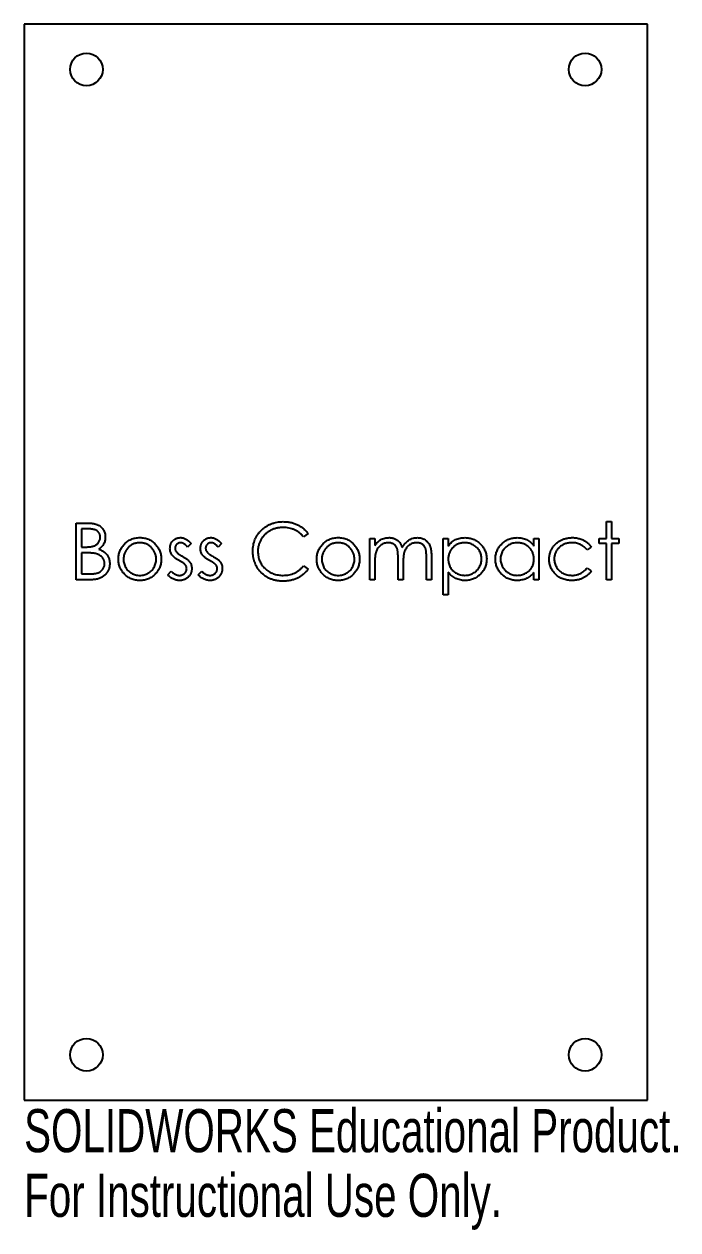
# Model space of a CAD drawing. Header units: inches. Extents: x -1.38 to 1.51, y -2.95 to 2.38.
import ezdxf

# ---------------------------------------------------------------- set-up
doc = ezdxf.new("R2010")
doc.units = ezdxf.units.IN
doc.header["$MEASUREMENT"] = 0
doc.styles.add('SLDTEXTSTYLE0', font='TXT', dxfattribs={"width": 0.7})

msp = doc.modelspace()

# ---------------------------------------------------------------- linework, layer by layer
at = {"color": 7, "linetype": 'Continuous', "lineweight": 25}
for p, q in [((-1.375, 2.375), (-1.375, -2.375)), ((1.375, 2.375), (-1.375, 2.375)), ((1.375, -2.375), (1.375, 2.375)), ((-1.1449, 0.172), (-1.0961, 0.172)), ((-1.1449, -0.078), (-1.1449, 0.172)), ((1.1949, 0.1784), (1.2173, 0.1784)), ((1.1949, 0.1047), (1.1949, 0.1784)), ((1.2173, 0.1784), (1.2173, 0.1047)), ((-1.1224, 0.1464), (-1.1224, 0.0662)), ((-1.092, 0.1464), (-1.1224, 0.1464)), ((-0.1224, 0.1261), (-0.1421, 0.1111)), ((-1.1224, 0.0662), (-1.1074, 0.0662)), ((-0.6385, 0.0819), (-0.6537, 0.0662)), ((-0.5038, 0.0819), (-0.5191, 0.0662)), ((0.15, 0.1047), (0.1724, 0.1047)), ((0.15, -0.078), (0.15, 0.1047)), ((0.1724, 0.1047), (0.1724, 0.073)), ((0.4737, 0.1047), (0.4962, 0.1047)), ((0.4737, -0.1453), (0.4737, 0.1047)), ((0.4962, 0.1047), (0.4962, 0.0709)), ((0.8744, 0.0709), (0.8744, 0.1047)), ((0.8744, 0.1047), (0.8968, 0.1047)), ((0.8968, 0.1047), (0.8968, -0.078)), ((1.1276, 0.0651), (1.1088, 0.0534)), ((1.1628, 0.1047), (1.1949, 0.1047)), ((1.1628, 0.0823), (1.1628, 0.1047)), ((1.1949, 0.0823), (1.1628, 0.0823)), ((1.1949, -0.078), (1.1949, 0.0823)), ((1.2173, 0.1047), (1.2494, 0.1047)), ((1.2173, 0.0823), (1.2173, -0.078)), ((1.2494, 0.0823), (1.2173, 0.0823)), ((1.2494, 0.1047), (1.2494, 0.0823)), ((-1.1224, 0.0406), (-1.1224, -0.0523)), ((-1.1076, 0.0406), (-1.1224, 0.0406)), ((0.275, -0.078), (0.275, 0.0149)), ((0.4, -0.078), (0.4, 0.0211)), ((0.4224, 0.021), (0.4224, -0.078)), ((-1.1224, -0.0523), (-1.0905, -0.0523)), ((-0.741, -0.0564), (-0.7262, -0.0395)), ((-0.6064, -0.0564), (-0.5915, -0.0395)), ((-0.1421, -0.0171), (-0.1224, -0.032)), ((0.1724, -0.0011), (0.1724, -0.078)), ((0.2974, -0.0069), (0.2974, -0.078)), ((0.4962, -0.0449), (0.4962, -0.1453)), ((0.8744, -0.078), (0.8744, -0.0464)), ((1.1088, -0.0267), (1.1276, -0.039)), ((-1.0773, -0.078), (-1.1449, -0.078)), ((0.1724, -0.078), (0.15, -0.078)), ((0.2974, -0.078), (0.275, -0.078)), ((0.4224, -0.078), (0.4, -0.078)), ((0.8968, -0.078), (0.8744, -0.078)), ((1.2173, -0.078), (1.1949, -0.078)), ((0.4962, -0.1453), (0.4737, -0.1453)), ((-1.375, -2.375), (1.375, -2.375))]:
    msp.add_line(p, q, dxfattribs=at)
for centre in [(-1.1, 2.175), (1.1, 2.175), (-1.1, -2.175), (1.1, -2.175)]:
    msp.add_circle(centre, 0.072, dxfattribs=at)
for points, knots in [([(-1.0961, 0.172), (-1.0937, 0.172), (-1.0891, 0.172), (-1.0823, 0.1716), (-1.076, 0.1711), (-1.0702, 0.1703), (-1.0647, 0.1693), (-1.0597, 0.1681), (-1.0551, 0.1667), (-1.0496, 0.1644), (-1.0433, 0.161), (-1.0365, 0.156), (-1.0307, 0.1499), (-1.0256, 0.143), (-1.0217, 0.1354), (-1.0188, 0.1273), (-1.0169, 0.1188), (-1.0168, 0.113), (-1.0167, 0.1101)], [0, 0, 0, 0, 0.0625941, 0.1213229, 0.1766801, 0.2283651, 0.2768684, 0.3218791, 0.3640986, 0.4033557, 0.4779679, 0.5505355, 0.6235845, 0.6981749, 0.7733537, 0.8472811, 0.9228183, 1, 1, 1, 1]), ([(-0.366, 0.0485), (-0.3659, 0.053), (-0.3657, 0.0618), (-0.3638, 0.0748), (-0.3609, 0.0872), (-0.3566, 0.0991), (-0.3512, 0.1105), (-0.3446, 0.1213), (-0.3368, 0.1315), (-0.3278, 0.1411), (-0.318, 0.1498), (-0.3074, 0.1575), (-0.2962, 0.1639), (-0.2845, 0.1693), (-0.2721, 0.1734), (-0.2591, 0.1763), (-0.2455, 0.1781), (-0.2362, 0.1783), (-0.2315, 0.1784)], [0, 0, 0, 0, 0.0645578, 0.1270135, 0.1879548, 0.2480139, 0.3077477, 0.3682345, 0.4294698, 0.4927434, 0.5562578, 0.6182168, 0.6796555, 0.7412455, 0.8034153, 0.8668155, 0.9323283, 1, 1, 1, 1]), ([(-0.2315, 0.1784), (-0.2286, 0.1784), (-0.223, 0.1783), (-0.2145, 0.1777), (-0.2064, 0.1766), (-0.1984, 0.175), (-0.1906, 0.1732), (-0.183, 0.1707), (-0.1757, 0.1679), (-0.1685, 0.1647), (-0.1617, 0.1611), (-0.1551, 0.1572), (-0.1489, 0.1529), (-0.1429, 0.1482), (-0.1373, 0.1432), (-0.132, 0.1379), (-0.127, 0.1322), (-0.124, 0.1282), (-0.1224, 0.1261)], [0, 0, 0, 0, 0.0685475, 0.1356829, 0.201215, 0.2656822, 0.3292668, 0.3923954, 0.4550698, 0.5171269, 0.57879, 0.6397399, 0.7001915, 0.7598062, 0.8196283, 0.8793548, 0.9395116, 1, 1, 1, 1]), ([(-1.1074, 0.0662), (-1.1052, 0.0663), (-1.1009, 0.0663), (-1.0947, 0.0665), (-1.089, 0.0669), (-1.0837, 0.0674), (-1.0789, 0.0681), (-1.0746, 0.069), (-1.0707, 0.0699), (-1.0661, 0.0714), (-1.061, 0.0737), (-1.0555, 0.0772), (-1.0506, 0.0814), (-1.0466, 0.0863), (-1.0432, 0.0916), (-1.0409, 0.0974), (-1.0393, 0.1034), (-1.0392, 0.1075), (-1.0391, 0.1096)], [0, 0, 0, 0, 0.072301, 0.1397, 0.202289, 0.2606, 0.31319, 0.361739, 0.405706, 0.44554, 0.518832, 0.589778, 0.658867, 0.72843, 0.797283, 0.864815, 0.931364, 1, 1, 1, 1]), ([(-1.0391, 0.1096), (-1.0391, 0.111), (-1.0392, 0.1137), (-1.0398, 0.1177), (-1.0408, 0.1214), (-1.0422, 0.125), (-1.044, 0.1282), (-1.0462, 0.1313), (-1.0488, 0.1341), (-1.0518, 0.1367), (-1.0552, 0.139), (-1.0591, 0.141), (-1.0634, 0.1426), (-1.0682, 0.144), (-1.0735, 0.145), (-1.0793, 0.1459), (-1.0855, 0.1463), (-1.0898, 0.1463), (-1.092, 0.1464)], [0, 0, 0, 0, 0.0570031, 0.1118179, 0.1644024, 0.2158698, 0.2668411, 0.317479, 0.3699021, 0.4234004, 0.4797184, 0.5392415, 0.6024307, 0.6710295, 0.7444848, 0.823454, 0.9087403, 1, 1, 1, 1]), ([(-1.0167, 0.1101), (-1.0167, 0.1073), (-1.0169, 0.1019), (-1.0184, 0.0939), (-1.0207, 0.0864), (-1.0239, 0.0793), (-1.028, 0.0727), (-1.0329, 0.0666), (-1.0389, 0.0613), (-1.0433, 0.0584), (-1.0456, 0.0569)], [0, 0, 0, 0, 0.1305691, 0.2565806, 0.3805516, 0.5036229, 0.6257393, 0.7475486, 0.8717661, 1, 1, 1, 1]), ([(-0.9339, 0.0777), (-0.9316, 0.0801), (-0.9271, 0.0849), (-0.9194, 0.091), (-0.9114, 0.0963), (-0.9028, 0.1005), (-0.8938, 0.1039), (-0.8844, 0.1062), (-0.8745, 0.1077), (-0.8677, 0.1078), (-0.8643, 0.1079)], [0, 0, 0, 0, 0.128498, 0.252713, 0.374819, 0.496436, 0.617911, 0.741288, 0.8687, 1, 1, 1, 1]), ([(-0.8643, 0.1079), (-0.8609, 0.1078), (-0.8542, 0.1077), (-0.8443, 0.1062), (-0.8349, 0.1038), (-0.8259, 0.1006), (-0.8175, 0.0963), (-0.8094, 0.0911), (-0.8018, 0.085), (-0.7972, 0.0802), (-0.7949, 0.0778)], [0, 0, 0, 0, 0.131751, 0.258332, 0.382134, 0.503804, 0.624693, 0.746871, 0.871514, 1, 1, 1, 1]), ([(-0.7314, 0.06), (-0.7314, 0.0617), (-0.7313, 0.065), (-0.7307, 0.0698), (-0.7296, 0.0744), (-0.7283, 0.0789), (-0.7264, 0.0831), (-0.7241, 0.087), (-0.7214, 0.0908), (-0.7184, 0.0943), (-0.715, 0.0975), (-0.7114, 0.1003), (-0.7076, 0.1026), (-0.7035, 0.1046), (-0.6993, 0.1061), (-0.6948, 0.1071), (-0.6901, 0.1078), (-0.6869, 0.1079), (-0.6852, 0.1079)], [0, 0, 0, 0, 0.0679785, 0.1330435, 0.1965074, 0.2586134, 0.3197283, 0.3808729, 0.4426356, 0.5050793, 0.5678805, 0.6288139, 0.6889101, 0.748765, 0.8093858, 0.8708843, 0.9340375, 1, 1, 1, 1]), ([(-0.6852, 0.1079), (-0.6833, 0.1078), (-0.6794, 0.1077), (-0.6735, 0.1064), (-0.6676, 0.1043), (-0.6617, 0.1015), (-0.6559, 0.0977), (-0.65, 0.0932), (-0.6441, 0.088), (-0.6404, 0.084), (-0.6385, 0.0819)], [0, 0, 0, 0, 0.105714, 0.213412, 0.326127, 0.444452, 0.569061, 0.702712, 0.846318, 1, 1, 1, 1]), ([(-0.5968, 0.06), (-0.5968, 0.0617), (-0.5967, 0.065), (-0.5961, 0.0698), (-0.595, 0.0744), (-0.5936, 0.0789), (-0.5917, 0.0831), (-0.5895, 0.087), (-0.5868, 0.0908), (-0.5838, 0.0943), (-0.5804, 0.0975), (-0.5768, 0.1003), (-0.5729, 0.1026), (-0.5689, 0.1046), (-0.5646, 0.1061), (-0.5602, 0.1071), (-0.5555, 0.1078), (-0.5523, 0.1079), (-0.5506, 0.1079)], [0, 0, 0, 0, 0.067978, 0.133044, 0.196507, 0.258613, 0.319728, 0.380873, 0.442636, 0.505079, 0.567881, 0.628814, 0.68891, 0.748765, 0.809386, 0.870884, 0.934037, 1, 1, 1, 1]), ([(-0.5506, 0.1079), (-0.5487, 0.1078), (-0.5448, 0.1077), (-0.5389, 0.1064), (-0.533, 0.1043), (-0.5271, 0.1015), (-0.5213, 0.0977), (-0.5154, 0.0932), (-0.5095, 0.088), (-0.5058, 0.084), (-0.5038, 0.0819)], [0, 0, 0, 0, 0.105714, 0.213412, 0.326127, 0.444452, 0.569061, 0.702712, 0.846318, 1, 1, 1, 1]), ([(-0.2329, 0.1528), (-0.2354, 0.1528), (-0.2404, 0.1527), (-0.2478, 0.1519), (-0.2551, 0.1509), (-0.2622, 0.1493), (-0.2692, 0.1473), (-0.276, 0.1449), (-0.2827, 0.142), (-0.2892, 0.1387), (-0.2955, 0.135), (-0.3014, 0.131), (-0.307, 0.1267), (-0.3122, 0.1221), (-0.3171, 0.1172), (-0.3216, 0.1119), (-0.3257, 0.1064), (-0.3294, 0.1005), (-0.3328, 0.0945), (-0.3356, 0.0882), (-0.3381, 0.0818), (-0.3401, 0.0751), (-0.3417, 0.0683), (-0.3428, 0.0613), (-0.3435, 0.0541), (-0.3436, 0.0492), (-0.3436, 0.0468)], [0, 0, 0, 0, 0.043955, 0.087502, 0.130463, 0.172752, 0.215403, 0.25765, 0.300153, 0.343121, 0.385925, 0.427686, 0.468818, 0.509492, 0.549883, 0.58998, 0.630405, 0.670869, 0.711384, 0.751627, 0.791776, 0.832459, 0.873319, 0.914543, 0.956924, 1, 1, 1, 1]), ([(-0.1421, 0.1111), (-0.1435, 0.1128), (-0.1462, 0.1161), (-0.1507, 0.1208), (-0.1554, 0.1251), (-0.1602, 0.1292), (-0.1654, 0.1329), (-0.1706, 0.1363), (-0.1762, 0.1394), (-0.1838, 0.1432), (-0.1938, 0.1471), (-0.2063, 0.1504), (-0.2194, 0.1524), (-0.2284, 0.1527), (-0.2329, 0.1528)], [0, 0, 0, 0, 0.063163, 0.125475, 0.187121, 0.248294, 0.309295, 0.36985, 0.430973, 0.492456, 0.616148, 0.740844, 0.868183, 1, 1, 1, 1]), ([(-0.0589, 0.0777), (-0.0566, 0.0801), (-0.0521, 0.0849), (-0.0444, 0.091), (-0.0364, 0.0963), (-0.0278, 0.1005), (-0.0188, 0.1039), (-0.0094, 0.1062), (0.0005, 0.1077), (0.0073, 0.1078), (0.0107, 0.1079)], [0, 0, 0, 0, 0.128498, 0.252713, 0.374819, 0.496436, 0.617911, 0.741288, 0.8687, 1, 1, 1, 1]), ([(0.0107, 0.1079), (0.0141, 0.1078), (0.0208, 0.1077), (0.0307, 0.1062), (0.0401, 0.1038), (0.0491, 0.1006), (0.0575, 0.0963), (0.0656, 0.0911), (0.0732, 0.085), (0.0778, 0.0802), (0.0801, 0.0778)], [0, 0, 0, 0, 0.131751, 0.258332, 0.382134, 0.503804, 0.624693, 0.746871, 0.871514, 1, 1, 1, 1]), ([(0.1978, 0.0987), (0.2008, 0.1001), (0.2067, 0.1029), (0.2161, 0.1058), (0.2257, 0.1076), (0.2322, 0.1078), (0.2354, 0.1079)], [0, 0, 0, 0, 0.253734, 0.503035, 0.750014, 1, 1, 1, 1]), ([(0.2354, 0.1079), (0.2376, 0.1078), (0.242, 0.1077), (0.2485, 0.1067), (0.2548, 0.1051), (0.2608, 0.1028), (0.2665, 0.1), (0.2717, 0.0967), (0.2764, 0.093), (0.2806, 0.0887), (0.2843, 0.0838), (0.2877, 0.078), (0.2909, 0.0713), (0.2927, 0.0664), (0.2936, 0.0638)], [0, 0, 0, 0, 0.084152, 0.166532, 0.248836, 0.331246, 0.412957, 0.490494, 0.566156, 0.639987, 0.716765, 0.802144, 0.895833, 1, 1, 1, 1]), ([(0.2936, 0.0638), (0.2946, 0.0656), (0.2965, 0.069), (0.2997, 0.074), (0.3031, 0.0786), (0.3067, 0.0828), (0.3104, 0.0868), (0.3144, 0.0904), (0.3185, 0.0937), (0.3242, 0.0976), (0.3316, 0.1017), (0.3409, 0.1053), (0.3507, 0.1075), (0.3573, 0.1078), (0.3606, 0.1079)], [0, 0, 0, 0, 0.071766, 0.141226, 0.209116, 0.27484, 0.339483, 0.402476, 0.464942, 0.526833, 0.647415, 0.765562, 0.881615, 1, 1, 1, 1]), ([(0.3606, 0.1079), (0.3637, 0.1078), (0.3696, 0.1076), (0.3784, 0.1058), (0.3865, 0.1028), (0.394, 0.0986), (0.4008, 0.0934), (0.4068, 0.0871), (0.4117, 0.08), (0.415, 0.0732), (0.4172, 0.0673), (0.4186, 0.0622), (0.4198, 0.0566), (0.4208, 0.0505), (0.4215, 0.0439), (0.422, 0.0367), (0.4224, 0.029), (0.4224, 0.0237), (0.4224, 0.021)], [0, 0, 0, 0, 0.075604, 0.147965, 0.218797, 0.28947, 0.359724, 0.429708, 0.500497, 0.574429, 0.613947, 0.657155, 0.703973, 0.754939, 0.809707, 0.868833, 0.932385, 1, 1, 1, 1]), ([(0.4962, 0.0709), (0.4985, 0.074), (0.5032, 0.0799), (0.5111, 0.0876), (0.5196, 0.0942), (0.5287, 0.0993), (0.5383, 0.1031), (0.5483, 0.1059), (0.559, 0.1076), (0.5663, 0.1078), (0.57, 0.1079)], [0, 0, 0, 0, 0.13536, 0.263045, 0.386061, 0.505771, 0.625178, 0.746148, 0.870538, 1, 1, 1, 1]), ([(0.57, 0.1079), (0.5732, 0.1078), (0.5796, 0.1076), (0.5891, 0.1064), (0.5981, 0.1042), (0.6068, 0.1011), (0.6152, 0.0973), (0.6231, 0.0925), (0.6308, 0.0869), (0.6379, 0.0804), (0.6445, 0.0734), (0.6502, 0.0659), (0.6551, 0.0582), (0.6591, 0.05), (0.6622, 0.0414), (0.6644, 0.0326), (0.6658, 0.0233), (0.6659, 0.017), (0.666, 0.0139)], [0, 0, 0, 0, 0.065081, 0.128636, 0.190653, 0.252125, 0.313446, 0.375227, 0.438498, 0.503285, 0.56801, 0.630879, 0.692154, 0.752552, 0.813191, 0.873985, 0.936258, 1, 1, 1, 1]), ([(0.7045, 0.0139), (0.7046, 0.017), (0.7048, 0.0233), (0.7061, 0.0326), (0.7083, 0.0414), (0.7114, 0.05), (0.7154, 0.0581), (0.7202, 0.066), (0.726, 0.0734), (0.7325, 0.0804), (0.7397, 0.0869), (0.7473, 0.0925), (0.7553, 0.0973), (0.7636, 0.1011), (0.7723, 0.1042), (0.7814, 0.1064), (0.7908, 0.1076), (0.7972, 0.1078), (0.8004, 0.1079)], [0, 0, 0, 0, 0.0637745, 0.1260788, 0.1869041, 0.2475739, 0.3080034, 0.3691319, 0.4320332, 0.4967908, 0.5616108, 0.6249139, 0.6867263, 0.7480788, 0.8095823, 0.8716307, 0.9348858, 1, 1, 1, 1]), ([(0.8004, 0.1079), (0.8042, 0.1078), (0.8115, 0.1076), (0.8222, 0.1059), (0.8323, 0.1031), (0.8419, 0.0993), (0.851, 0.0941), (0.8595, 0.0877), (0.8674, 0.0799), (0.872, 0.074), (0.8744, 0.0709)], [0, 0, 0, 0, 0.129862, 0.254654, 0.376015, 0.495255, 0.614798, 0.738106, 0.865196, 1, 1, 1, 1]), ([(0.9417, 0.0119), (0.9417, 0.014), (0.9418, 0.0183), (0.9425, 0.0247), (0.9434, 0.0309), (0.945, 0.0371), (0.9468, 0.0431), (0.9491, 0.049), (0.9518, 0.0548), (0.9549, 0.0604), (0.9584, 0.0659), (0.9623, 0.071), (0.9663, 0.0759), (0.9708, 0.0804), (0.9755, 0.0846), (0.9806, 0.0885), (0.986, 0.0921), (0.9917, 0.0954), (0.9976, 0.0984), (1.0037, 0.1009), (1.01, 0.1031), (1.0164, 0.1048), (1.0231, 0.1063), (1.0299, 0.1072), (1.0368, 0.1078), (1.0415, 0.1079), (1.0439, 0.1079)], [0, 0, 0, 0, 0.041291, 0.082136, 0.122636, 0.162831, 0.203007, 0.243526, 0.284173, 0.32541, 0.366855, 0.407551, 0.448187, 0.488683, 0.529015, 0.569843, 0.61137, 0.653238, 0.695446, 0.737751, 0.780043, 0.822807, 0.865978, 0.909595, 0.954231, 1, 1, 1, 1]), ([(1.0439, 0.1079), (1.0469, 0.1079), (1.0529, 0.1077), (1.0617, 0.1066), (1.0705, 0.1049), (1.0789, 0.1025), (1.087, 0.0995), (1.0945, 0.0961), (1.1013, 0.0922), (1.1076, 0.088), (1.1133, 0.0832), (1.1186, 0.0777), (1.1234, 0.0717), (1.1262, 0.0673), (1.1276, 0.0651)], [0, 0, 0, 0, 0.091269, 0.182081, 0.27191, 0.362049, 0.450066, 0.533976, 0.613602, 0.690198, 0.765413, 0.841437, 0.919733, 1, 1, 1, 1]), ([(-1.0456, 0.0569), (-1.0427, 0.0558), (-1.0373, 0.0537), (-1.0298, 0.05), (-1.0234, 0.046), (-1.0179, 0.0416), (-1.0132, 0.0369), (-1.0092, 0.0318), (-1.0057, 0.0262), (-1.0027, 0.0201), (-1.0004, 0.0137), (-0.9986, 0.0071), (-0.9976, 0.0001), (-0.9975, -0.0046), (-0.9974, -0.007)], [0, 0, 0, 0, 0.106057, 0.202914, 0.2903, 0.370223, 0.446384, 0.521397, 0.598291, 0.676142, 0.755529, 0.834887, 0.916646, 1, 1, 1, 1]), ([(-0.959, 0.0129), (-0.9589, 0.0159), (-0.9587, 0.022), (-0.9576, 0.0309), (-0.9556, 0.0395), (-0.9528, 0.0478), (-0.9493, 0.0558), (-0.945, 0.0635), (-0.9399, 0.0708), (-0.9359, 0.0754), (-0.9339, 0.0777)], [0, 0, 0, 0, 0.128919, 0.255238, 0.378679, 0.501088, 0.622714, 0.746241, 0.871589, 1, 1, 1, 1]), ([(-0.8644, 0.0855), (-0.8668, 0.0854), (-0.8716, 0.0853), (-0.8787, 0.0842), (-0.8855, 0.0826), (-0.892, 0.0803), (-0.8982, 0.0773), (-0.9042, 0.0736), (-0.91, 0.0692), (-0.9154, 0.0643), (-0.9203, 0.0589), (-0.9246, 0.0531), (-0.9283, 0.047), (-0.9314, 0.0407), (-0.9336, 0.0341), (-0.9353, 0.0272), (-0.9363, 0.0201), (-0.9365, 0.0152), (-0.9365, 0.0127)], [0, 0, 0, 0, 0.063846, 0.126044, 0.187165, 0.247399, 0.30838, 0.36978, 0.432584, 0.497641, 0.562401, 0.625557, 0.687332, 0.748313, 0.809791, 0.871768, 0.934836, 1, 1, 1, 1]), ([(-0.7923, 0.0127), (-0.7924, 0.0152), (-0.7925, 0.0201), (-0.7935, 0.0272), (-0.7952, 0.0341), (-0.7975, 0.0407), (-0.8005, 0.0471), (-0.8043, 0.0531), (-0.8086, 0.0589), (-0.8136, 0.0643), (-0.819, 0.0692), (-0.8247, 0.0736), (-0.8307, 0.0772), (-0.8369, 0.0803), (-0.8435, 0.0826), (-0.8502, 0.0843), (-0.8572, 0.0853), (-0.862, 0.0854), (-0.8644, 0.0855)], [0, 0, 0, 0, 0.065185, 0.128274, 0.19027, 0.251768, 0.312769, 0.374793, 0.43797, 0.503047, 0.568125, 0.63095, 0.692369, 0.752973, 0.813641, 0.874355, 0.936573, 1, 1, 1, 1]), ([(-0.7949, 0.0778), (-0.7929, 0.0755), (-0.789, 0.071), (-0.7839, 0.0636), (-0.7795, 0.0559), (-0.776, 0.0479), (-0.7732, 0.0396), (-0.7713, 0.031), (-0.7701, 0.022), (-0.77, 0.0159), (-0.7699, 0.0129)], [0, 0, 0, 0, 0.128157, 0.253834, 0.376506, 0.498534, 0.621368, 0.744565, 0.870634, 1, 1, 1, 1]), ([(-0.723, 0.0318), (-0.7243, 0.0339), (-0.7269, 0.0381), (-0.7294, 0.045), (-0.7312, 0.0524), (-0.7313, 0.0574), (-0.7314, 0.06)], [0, 0, 0, 0, 0.246252, 0.492591, 0.74057, 1, 1, 1, 1]), ([(-0.6852, 0.0855), (-0.6868, 0.0854), (-0.6899, 0.0853), (-0.6944, 0.0837), (-0.6985, 0.0814), (-0.7021, 0.0781), (-0.7051, 0.0744), (-0.7074, 0.0702), (-0.7087, 0.0656), (-0.7089, 0.0625), (-0.709, 0.0609)], [0, 0, 0, 0, 0.124958, 0.245901, 0.369166, 0.498511, 0.628504, 0.751028, 0.873724, 1, 1, 1, 1]), ([(-0.709, 0.0609), (-0.7089, 0.0594), (-0.7087, 0.0566), (-0.7075, 0.0523), (-0.7055, 0.0482), (-0.7037, 0.0456), (-0.7028, 0.0443)], [0, 0, 0, 0, 0.24004, 0.479403, 0.731757, 1, 1, 1, 1]), ([(-0.6537, 0.0662), (-0.655, 0.0678), (-0.6575, 0.0707), (-0.6615, 0.0746), (-0.6655, 0.0779), (-0.6695, 0.0807), (-0.6734, 0.0828), (-0.6774, 0.0843), (-0.6813, 0.0853), (-0.6839, 0.0854), (-0.6852, 0.0855)], [0, 0, 0, 0, 0.158223, 0.305036, 0.441309, 0.565963, 0.683525, 0.793334, 0.898518, 1, 1, 1, 1]), ([(-0.5884, 0.0318), (-0.5897, 0.0339), (-0.5923, 0.0381), (-0.5948, 0.045), (-0.5966, 0.0524), (-0.5967, 0.0574), (-0.5968, 0.06)], [0, 0, 0, 0, 0.246252, 0.492591, 0.74057, 1, 1, 1, 1]), ([(-0.5506, 0.0855), (-0.5522, 0.0854), (-0.5553, 0.0853), (-0.5598, 0.0837), (-0.5639, 0.0814), (-0.5675, 0.0781), (-0.5705, 0.0744), (-0.5727, 0.0702), (-0.5741, 0.0656), (-0.5743, 0.0625), (-0.5744, 0.0609)], [0, 0, 0, 0, 0.124958, 0.245901, 0.369166, 0.498511, 0.628504, 0.751028, 0.873724, 1, 1, 1, 1]), ([(-0.5744, 0.0609), (-0.5743, 0.0594), (-0.5741, 0.0566), (-0.5729, 0.0523), (-0.5709, 0.0482), (-0.5691, 0.0456), (-0.5681, 0.0443)], [0, 0, 0, 0, 0.24004, 0.479403, 0.731757, 1, 1, 1, 1]), ([(-0.5191, 0.0662), (-0.5204, 0.0678), (-0.5229, 0.0707), (-0.5269, 0.0746), (-0.5309, 0.0779), (-0.5349, 0.0807), (-0.5388, 0.0828), (-0.5428, 0.0843), (-0.5467, 0.0853), (-0.5493, 0.0854), (-0.5506, 0.0855)], [0, 0, 0, 0, 0.1582231, 0.3050355, 0.441309, 0.5659632, 0.6835251, 0.7933341, 0.8985175, 1, 1, 1, 1]), ([(-0.084, 0.0129), (-0.0839, 0.0159), (-0.0837, 0.022), (-0.0826, 0.0309), (-0.0806, 0.0395), (-0.0778, 0.0478), (-0.0743, 0.0558), (-0.07, 0.0635), (-0.0649, 0.0708), (-0.0609, 0.0754), (-0.0589, 0.0777)], [0, 0, 0, 0, 0.1289191, 0.2552377, 0.3786786, 0.5010879, 0.6227137, 0.7462408, 0.871589, 1, 1, 1, 1]), ([(0.0106, 0.0855), (0.0082, 0.0854), (0.0034, 0.0853), (-0.0037, 0.0842), (-0.0105, 0.0826), (-0.017, 0.0803), (-0.0232, 0.0773), (-0.0292, 0.0736), (-0.035, 0.0692), (-0.0404, 0.0643), (-0.0453, 0.0589), (-0.0496, 0.0531), (-0.0533, 0.047), (-0.0564, 0.0407), (-0.0586, 0.0341), (-0.0603, 0.0272), (-0.0613, 0.0201), (-0.0615, 0.0152), (-0.0615, 0.0127)], [0, 0, 0, 0, 0.063846, 0.126044, 0.187165, 0.247399, 0.30838, 0.36978, 0.432584, 0.497641, 0.562401, 0.625557, 0.687332, 0.748313, 0.809791, 0.871768, 0.934836, 1, 1, 1, 1]), ([(0.0827, 0.0127), (0.0826, 0.0152), (0.0825, 0.0201), (0.0815, 0.0272), (0.0798, 0.0341), (0.0775, 0.0407), (0.0745, 0.0471), (0.0707, 0.0531), (0.0664, 0.0589), (0.0614, 0.0643), (0.056, 0.0692), (0.0503, 0.0736), (0.0443, 0.0772), (0.0381, 0.0803), (0.0315, 0.0826), (0.0248, 0.0843), (0.0178, 0.0853), (0.013, 0.0854), (0.0106, 0.0855)], [0, 0, 0, 0, 0.065185, 0.128274, 0.19027, 0.251768, 0.312769, 0.374793, 0.43797, 0.503047, 0.568125, 0.63095, 0.692369, 0.752973, 0.813641, 0.874355, 0.936573, 1, 1, 1, 1]), ([(0.0801, 0.0778), (0.0821, 0.0755), (0.086, 0.071), (0.0911, 0.0636), (0.0955, 0.0559), (0.099, 0.0479), (0.1018, 0.0396), (0.1037, 0.031), (0.1049, 0.022), (0.105, 0.0159), (0.1051, 0.0129)], [0, 0, 0, 0, 0.1281573, 0.2538344, 0.3765056, 0.4985337, 0.6213677, 0.7445647, 0.8706338, 1, 1, 1, 1]), ([(0.1724, 0.073), (0.1745, 0.0757), (0.1783, 0.0811), (0.1847, 0.0881), (0.191, 0.094), (0.1956, 0.0972), (0.1978, 0.0987)], [0, 0, 0, 0, 0.2835948, 0.5433948, 0.7806456, 1, 1, 1, 1]), ([(0.2315, 0.0855), (0.2288, 0.0854), (0.2234, 0.0852), (0.2155, 0.0832), (0.2078, 0.0801), (0.2005, 0.0759), (0.1938, 0.0706), (0.1879, 0.0644), (0.183, 0.0573), (0.1798, 0.0507), (0.1776, 0.0449), (0.1762, 0.0399), (0.175, 0.0344), (0.1742, 0.0284), (0.1733, 0.0218), (0.1729, 0.0147), (0.1725, 0.007), (0.1724, 0.0016), (0.1724, -0.0011)], [0, 0, 0, 0, 0.068677, 0.136871, 0.206114, 0.277538, 0.349772, 0.421251, 0.492911, 0.567027, 0.606614, 0.649704, 0.697303, 0.749086, 0.804881, 0.865485, 0.930237, 1, 1, 1, 1]), ([(0.275, 0.0149), (0.275, 0.0175), (0.275, 0.0226), (0.2748, 0.0298), (0.2744, 0.0364), (0.274, 0.0423), (0.2734, 0.0475), (0.2727, 0.0521), (0.2719, 0.0561), (0.2706, 0.0604), (0.2685, 0.0652), (0.2652, 0.0703), (0.2611, 0.0747), (0.2563, 0.0785), (0.2508, 0.0816), (0.2448, 0.0839), (0.2383, 0.0852), (0.2338, 0.0854), (0.2315, 0.0855)], [0, 0, 0, 0, 0.08253, 0.158779, 0.227738, 0.289946, 0.345499, 0.393896, 0.436374, 0.472122, 0.536384, 0.599078, 0.661948, 0.726311, 0.791771, 0.858647, 0.927305, 1, 1, 1, 1]), ([(0.3567, 0.0855), (0.3538, 0.0854), (0.3482, 0.0852), (0.3401, 0.0831), (0.3322, 0.0801), (0.3249, 0.0756), (0.3182, 0.0703), (0.3124, 0.0639), (0.3076, 0.0567), (0.3044, 0.0501), (0.3024, 0.0441), (0.301, 0.0389), (0.3, 0.0329), (0.299, 0.0263), (0.2984, 0.019), (0.2978, 0.011), (0.2975, 0.0023), (0.2975, -0.0038), (0.2974, -0.0069)], [0, 0, 0, 0, 0.0681582, 0.1347066, 0.201865, 0.2707883, 0.3400243, 0.4080827, 0.4768132, 0.5473461, 0.5856398, 0.628865, 0.6771532, 0.7308028, 0.7898066, 0.854325, 0.9243651, 1, 1, 1, 1]), ([(0.4, 0.0211), (0.4, 0.0234), (0.4, 0.0279), (0.3998, 0.0344), (0.3994, 0.0402), (0.399, 0.0455), (0.3984, 0.0503), (0.3977, 0.0544), (0.3969, 0.058), (0.3955, 0.062), (0.3934, 0.0665), (0.3901, 0.0712), (0.386, 0.0754), (0.3813, 0.079), (0.3759, 0.0819), (0.3699, 0.084), (0.3635, 0.0853), (0.359, 0.0854), (0.3567, 0.0855)], [0, 0, 0, 0, 0.078343, 0.150563, 0.216151, 0.27568, 0.328707, 0.375904, 0.417302, 0.452693, 0.517265, 0.581217, 0.645322, 0.712024, 0.78013, 0.850218, 0.922649, 1, 1, 1, 1]), ([(0.5698, 0.0855), (0.5672, 0.0854), (0.5622, 0.0853), (0.5549, 0.0843), (0.5478, 0.0827), (0.5411, 0.0804), (0.5347, 0.0775), (0.5285, 0.0739), (0.5228, 0.0696), (0.5173, 0.0648), (0.5124, 0.0595), (0.508, 0.0538), (0.5044, 0.0477), (0.5013, 0.0414), (0.499, 0.0347), (0.4974, 0.0278), (0.4964, 0.0205), (0.4962, 0.0155), (0.4962, 0.013)], [0, 0, 0, 0, 0.066044, 0.130024, 0.192374, 0.253884, 0.314896, 0.375806, 0.438242, 0.501591, 0.564881, 0.626533, 0.687516, 0.748106, 0.808796, 0.870822, 0.934371, 1, 1, 1, 1]), ([(0.6436, 0.0136), (0.6435, 0.0167), (0.6433, 0.023), (0.6412, 0.0322), (0.6382, 0.0412), (0.6337, 0.0497), (0.6284, 0.0578), (0.622, 0.0649), (0.6148, 0.0711), (0.6068, 0.0763), (0.5981, 0.0803), (0.589, 0.0833), (0.5795, 0.0851), (0.5731, 0.0854), (0.5698, 0.0855)], [0, 0, 0, 0, 0.081994, 0.163349, 0.245826, 0.330367, 0.415198, 0.497941, 0.580476, 0.66374, 0.747513, 0.830399, 0.914076, 1, 1, 1, 1]), ([(0.8007, 0.0855), (0.7975, 0.0854), (0.791, 0.0851), (0.7815, 0.0833), (0.7724, 0.0803), (0.7638, 0.0763), (0.7557, 0.0711), (0.7485, 0.0649), (0.7421, 0.0578), (0.7367, 0.0497), (0.7324, 0.0412), (0.7293, 0.0322), (0.7272, 0.023), (0.727, 0.0167), (0.7269, 0.0136)], [0, 0, 0, 0, 0.085921, 0.169593, 0.252476, 0.336244, 0.419505, 0.502036, 0.584775, 0.669846, 0.754185, 0.836658, 0.91801, 1, 1, 1, 1]), ([(0.8744, 0.013), (0.8743, 0.0155), (0.8742, 0.0205), (0.8731, 0.0278), (0.8715, 0.0347), (0.8692, 0.0414), (0.8661, 0.0477), (0.8625, 0.0538), (0.8581, 0.0595), (0.8532, 0.0648), (0.8477, 0.0696), (0.842, 0.0739), (0.8358, 0.0775), (0.8294, 0.0804), (0.8227, 0.0827), (0.8156, 0.0843), (0.8083, 0.0853), (0.8033, 0.0854), (0.8007, 0.0855)], [0, 0, 0, 0, 0.065634, 0.129188, 0.191219, 0.251913, 0.312507, 0.373494, 0.435152, 0.498741, 0.562095, 0.624187, 0.685476, 0.746097, 0.807612, 0.869967, 0.933951, 1, 1, 1, 1]), ([(1.0423, 0.0855), (1.0395, 0.0854), (1.0341, 0.0853), (1.0262, 0.0843), (1.0187, 0.0826), (1.0115, 0.0804), (1.0046, 0.0774), (0.9981, 0.0738), (0.992, 0.0696), (0.9863, 0.0647), (0.9811, 0.0594), (0.9766, 0.0537), (0.9727, 0.0478), (0.9696, 0.0415), (0.9671, 0.035), (0.9654, 0.0282), (0.9643, 0.0211), (0.9642, 0.0163), (0.9641, 0.0139)], [0, 0, 0, 0, 0.069522, 0.136921, 0.201969, 0.265462, 0.328248, 0.390817, 0.45355, 0.517542, 0.580738, 0.641922, 0.701597, 0.760313, 0.818757, 0.877718, 0.938094, 1, 1, 1, 1]), ([(1.1088, 0.0534), (1.1067, 0.056), (1.1027, 0.061), (1.0956, 0.0675), (1.0881, 0.0731), (1.08, 0.0777), (1.0714, 0.0812), (1.0622, 0.0837), (1.0524, 0.0852), (1.0457, 0.0854), (1.0423, 0.0855)], [0, 0, 0, 0, 0.128324, 0.252584, 0.373506, 0.493364, 0.614609, 0.73847, 0.865995, 1, 1, 1, 1]), ([(-1.0608, 0.0377), (-1.062, 0.0379), (-1.0646, 0.0384), (-1.0689, 0.039), (-1.0739, 0.0395), (-1.0794, 0.0399), (-1.0855, 0.0403), (-1.0923, 0.0404), (-1.0997, 0.0406), (-1.1049, 0.0406), (-1.1076, 0.0406)], [0, 0, 0, 0, 0.079306, 0.171953, 0.277057, 0.394731, 0.526177, 0.671345, 0.829285, 1, 1, 1, 1]), ([(-1.0199, -0.007), (-1.0199, -0.0057), (-1.0199, -0.0031), (-1.0205, 0.0008), (-1.0214, 0.0045), (-1.0225, 0.0081), (-1.0241, 0.0116), (-1.026, 0.0149), (-1.0282, 0.0181), (-1.0316, 0.0222), (-1.0367, 0.0269), (-1.0438, 0.0315), (-1.0519, 0.0353), (-1.0578, 0.0368), (-1.0608, 0.0377)], [0, 0, 0, 0, 0.060287, 0.119602, 0.177503, 0.235143, 0.292133, 0.350871, 0.410098, 0.470732, 0.594829, 0.722579, 0.856691, 1, 1, 1, 1]), ([(-0.8643, -0.0812), (-0.8677, -0.0811), (-0.8744, -0.0809), (-0.8842, -0.0796), (-0.8935, -0.0774), (-0.9023, -0.0743), (-0.9106, -0.0703), (-0.9185, -0.0654), (-0.9258, -0.0597), (-0.9326, -0.0531), (-0.9388, -0.0459), (-0.9442, -0.0384), (-0.9488, -0.0306), (-0.9525, -0.0225), (-0.9554, -0.0141), (-0.9575, -0.0053), (-0.9588, 0.0037), (-0.9589, 0.0098), (-0.959, 0.0129)], [0, 0, 0, 0, 0.068742, 0.134635, 0.198324, 0.260825, 0.322714, 0.384555, 0.446913, 0.510958, 0.574931, 0.636685, 0.697483, 0.757134, 0.816966, 0.876818, 0.937663, 1, 1, 1, 1]), ([(-0.9365, 0.0127), (-0.9364, 0.0095), (-0.9362, 0.0032), (-0.9343, -0.0062), (-0.9312, -0.0151), (-0.9271, -0.0237), (-0.9218, -0.0316), (-0.9156, -0.0386), (-0.9086, -0.0447), (-0.9008, -0.0498), (-0.8923, -0.0538), (-0.8834, -0.0566), (-0.874, -0.0585), (-0.8677, -0.0587), (-0.8644, -0.0588)], [0, 0, 0, 0, 0.0847327, 0.1681787, 0.2514882, 0.3358407, 0.4198345, 0.5023449, 0.583649, 0.665931, 0.7487165, 0.8310473, 0.9144098, 1, 1, 1, 1]), ([(-0.8644, -0.0588), (-0.8612, -0.0587), (-0.8548, -0.0585), (-0.8455, -0.0566), (-0.8366, -0.0538), (-0.8281, -0.0498), (-0.8203, -0.0447), (-0.8132, -0.0387), (-0.8071, -0.0316), (-0.8018, -0.0237), (-0.7976, -0.0152), (-0.7945, -0.0062), (-0.7926, 0.0032), (-0.7924, 0.0095), (-0.7923, 0.0127)], [0, 0, 0, 0, 0.085606, 0.168983, 0.250908, 0.333708, 0.416005, 0.49766, 0.579893, 0.663902, 0.748466, 0.831791, 0.915252, 1, 1, 1, 1]), ([(-0.7699, 0.0129), (-0.7699, 0.0098), (-0.7701, 0.0037), (-0.7714, -0.0053), (-0.7734, -0.0141), (-0.7763, -0.0225), (-0.7801, -0.0306), (-0.7846, -0.0384), (-0.7901, -0.0459), (-0.7962, -0.0531), (-0.803, -0.0597), (-0.8104, -0.0654), (-0.8182, -0.0703), (-0.8265, -0.0743), (-0.8353, -0.0774), (-0.8446, -0.0796), (-0.8543, -0.0809), (-0.8609, -0.0811), (-0.8643, -0.0812)], [0, 0, 0, 0, 0.062416, 0.123337, 0.1832651, 0.2431724, 0.3028984, 0.3637736, 0.4256053, 0.489659, 0.5537846, 0.6162215, 0.6778545, 0.7395169, 0.8020965, 0.8658658, 0.9315078, 1, 1, 1, 1]), ([(-0.6915, 0.0069), (-0.6934, 0.0079), (-0.697, 0.01), (-0.7021, 0.0131), (-0.7067, 0.0163), (-0.711, 0.0193), (-0.7147, 0.0225), (-0.7179, 0.0256), (-0.7207, 0.0286), (-0.7223, 0.0308), (-0.723, 0.0318)], [0, 0, 0, 0, 0.157762, 0.30595, 0.443775, 0.572824, 0.692154, 0.802296, 0.905564, 1, 1, 1, 1]), ([(-0.7028, 0.0443), (-0.7022, 0.0436), (-0.701, 0.0421), (-0.6987, 0.0401), (-0.6961, 0.0378), (-0.693, 0.0355), (-0.6896, 0.0331), (-0.6856, 0.0307), (-0.6813, 0.028), (-0.6783, 0.0264), (-0.6767, 0.0255)], [0, 0, 0, 0, 0.083425, 0.17756, 0.283982, 0.402217, 0.533568, 0.676121, 0.831649, 1, 1, 1, 1]), ([(-0.6639, -0.0119), (-0.6644, -0.0113), (-0.6657, -0.0099), (-0.668, -0.0078), (-0.6707, -0.0057), (-0.6739, -0.0033), (-0.6776, -0.0009), (-0.6819, 0.0015), (-0.6865, 0.0042), (-0.6898, 0.006), (-0.6915, 0.0069)], [0, 0, 0, 0, 0.076875, 0.167462, 0.27227, 0.389551, 0.520801, 0.666263, 0.825545, 1, 1, 1, 1]), ([(-0.6767, 0.0255), (-0.6747, 0.0244), (-0.671, 0.0223), (-0.6656, 0.019), (-0.6608, 0.0158), (-0.6564, 0.0126), (-0.6526, 0.0094), (-0.6491, 0.0062), (-0.6462, 0.0031), (-0.6446, 0.0009), (-0.6438, -0.0002)], [0, 0, 0, 0, 0.158989, 0.307115, 0.446213, 0.574876, 0.694152, 0.804581, 0.906593, 1, 1, 1, 1]), ([(-0.5569, 0.0069), (-0.5588, 0.0079), (-0.5624, 0.01), (-0.5675, 0.0131), (-0.5721, 0.0163), (-0.5763, 0.0193), (-0.5801, 0.0225), (-0.5833, 0.0256), (-0.5861, 0.0286), (-0.5877, 0.0308), (-0.5884, 0.0318)], [0, 0, 0, 0, 0.157762, 0.30595, 0.443775, 0.572824, 0.692154, 0.802296, 0.905564, 1, 1, 1, 1]), ([(-0.5681, 0.0443), (-0.5676, 0.0436), (-0.5664, 0.0421), (-0.5641, 0.0401), (-0.5615, 0.0378), (-0.5584, 0.0355), (-0.5549, 0.0331), (-0.551, 0.0307), (-0.5467, 0.028), (-0.5437, 0.0264), (-0.5421, 0.0255)], [0, 0, 0, 0, 0.083425, 0.17756, 0.283982, 0.402217, 0.533568, 0.676121, 0.831649, 1, 1, 1, 1]), ([(-0.5292, -0.0119), (-0.5298, -0.0113), (-0.5311, -0.0099), (-0.5333, -0.0078), (-0.5361, -0.0057), (-0.5393, -0.0033), (-0.543, -0.0009), (-0.5472, 0.0015), (-0.5519, 0.0042), (-0.5552, 0.006), (-0.5569, 0.0069)], [0, 0, 0, 0, 0.0768751, 0.1674617, 0.27227, 0.3895508, 0.5208014, 0.6662633, 0.8255449, 1, 1, 1, 1]), ([(-0.5421, 0.0255), (-0.5401, 0.0244), (-0.5364, 0.0223), (-0.531, 0.019), (-0.5262, 0.0158), (-0.5218, 0.0126), (-0.5179, 0.0094), (-0.5145, 0.0062), (-0.5116, 0.0031), (-0.5099, 0.0009), (-0.5092, -0.0002)], [0, 0, 0, 0, 0.158989, 0.307115, 0.446213, 0.574876, 0.694152, 0.804581, 0.906593, 1, 1, 1, 1]), ([(-0.3343, -0.0407), (-0.3369, -0.0376), (-0.3419, -0.0314), (-0.3483, -0.0214), (-0.3538, -0.0109), (-0.3583, 0.0001), (-0.3618, 0.0115), (-0.3642, 0.0234), (-0.3658, 0.0358), (-0.3659, 0.0442), (-0.366, 0.0485)], [0, 0, 0, 0, 0.1243285, 0.247156, 0.3687797, 0.4907339, 0.6136138, 0.7389576, 0.8673106, 1, 1, 1, 1]), ([(-0.3436, 0.0468), (-0.3435, 0.0431), (-0.3433, 0.0358), (-0.3417, 0.0252), (-0.3394, 0.015), (-0.3358, 0.0053), (-0.3313, -0.0039), (-0.3258, -0.0127), (-0.3193, -0.021), (-0.3118, -0.0287), (-0.3037, -0.0357), (-0.2949, -0.0419), (-0.2856, -0.0471), (-0.2757, -0.0514), (-0.2654, -0.0547), (-0.2545, -0.057), (-0.2431, -0.0585), (-0.2353, -0.0587), (-0.2314, -0.0588)], [0, 0, 0, 0, 0.064323, 0.12629, 0.186726, 0.246146, 0.305576, 0.365429, 0.426326, 0.48884, 0.551725, 0.613919, 0.675484, 0.737334, 0.800229, 0.864502, 0.931041, 1, 1, 1, 1]), ([(0.0107, -0.0812), (0.0073, -0.0811), (0.0006, -0.0809), (-0.0092, -0.0796), (-0.0185, -0.0774), (-0.0273, -0.0743), (-0.0356, -0.0703), (-0.0435, -0.0654), (-0.0508, -0.0597), (-0.0576, -0.0531), (-0.0638, -0.0459), (-0.0692, -0.0384), (-0.0738, -0.0306), (-0.0775, -0.0225), (-0.0804, -0.0141), (-0.0825, -0.0053), (-0.0838, 0.0037), (-0.0839, 0.0098), (-0.084, 0.0129)], [0, 0, 0, 0, 0.0687423, 0.1346352, 0.1983242, 0.260825, 0.3227136, 0.3845545, 0.4469129, 0.5109576, 0.5749307, 0.6366845, 0.6974831, 0.7571338, 0.8169657, 0.8768184, 0.9376626, 1, 1, 1, 1]), ([(-0.0615, 0.0127), (-0.0614, 0.0095), (-0.0612, 0.0032), (-0.0593, -0.0062), (-0.0562, -0.0151), (-0.0521, -0.0237), (-0.0468, -0.0316), (-0.0406, -0.0386), (-0.0336, -0.0447), (-0.0258, -0.0498), (-0.0173, -0.0538), (-0.0084, -0.0566), (0.001, -0.0585), (0.0073, -0.0587), (0.0106, -0.0588)], [0, 0, 0, 0, 0.084733, 0.168179, 0.251488, 0.335841, 0.419834, 0.502345, 0.583649, 0.665931, 0.748717, 0.831047, 0.91441, 1, 1, 1, 1]), ([(0.0106, -0.0588), (0.0138, -0.0587), (0.0202, -0.0585), (0.0295, -0.0566), (0.0384, -0.0538), (0.0469, -0.0498), (0.0547, -0.0447), (0.0618, -0.0387), (0.0679, -0.0316), (0.0732, -0.0237), (0.0774, -0.0152), (0.0805, -0.0062), (0.0824, 0.0032), (0.0826, 0.0095), (0.0827, 0.0127)], [0, 0, 0, 0, 0.085606, 0.168983, 0.250908, 0.333708, 0.416005, 0.49766, 0.579893, 0.663902, 0.748466, 0.831791, 0.915252, 1, 1, 1, 1]), ([(0.1051, 0.0129), (0.1051, 0.0098), (0.1049, 0.0037), (0.1036, -0.0053), (0.1016, -0.0141), (0.0987, -0.0225), (0.0949, -0.0306), (0.0904, -0.0384), (0.0849, -0.0459), (0.0788, -0.0531), (0.072, -0.0597), (0.0646, -0.0654), (0.0568, -0.0703), (0.0485, -0.0743), (0.0397, -0.0774), (0.0304, -0.0796), (0.0207, -0.0809), (0.0141, -0.0811), (0.0107, -0.0812)], [0, 0, 0, 0, 0.062416, 0.123337, 0.183265, 0.243172, 0.302898, 0.363774, 0.425605, 0.489659, 0.553785, 0.616222, 0.677854, 0.739517, 0.802097, 0.865866, 0.931508, 1, 1, 1, 1]), ([(0.4962, 0.013), (0.4963, 0.0097), (0.4965, 0.0032), (0.4983, -0.0063), (0.5012, -0.0153), (0.5054, -0.0237), (0.5107, -0.0314), (0.5171, -0.0383), (0.5245, -0.0444), (0.5328, -0.0495), (0.5416, -0.0536), (0.5509, -0.0566), (0.5604, -0.0584), (0.5669, -0.0586), (0.5701, -0.0588)], [0, 0, 0, 0, 0.08644, 0.169344, 0.251061, 0.332326, 0.413189, 0.494299, 0.576654, 0.661785, 0.747765, 0.831967, 0.915299, 1, 1, 1, 1]), ([(0.5701, -0.0588), (0.5733, -0.0586), (0.5796, -0.0584), (0.5889, -0.0565), (0.598, -0.0536), (0.6065, -0.0493), (0.6146, -0.0441), (0.6219, -0.0379), (0.6282, -0.0306), (0.6336, -0.0225), (0.638, -0.0139), (0.6413, -0.0049), (0.6432, 0.0043), (0.6435, 0.0105), (0.6436, 0.0136)], [0, 0, 0, 0, 0.08342, 0.165574, 0.248159, 0.332033, 0.416257, 0.499525, 0.583039, 0.668596, 0.754035, 0.83692, 0.9183, 1, 1, 1, 1]), ([(0.666, 0.0139), (0.6659, 0.0106), (0.6658, 0.0042), (0.6644, -0.0052), (0.6623, -0.0142), (0.6592, -0.0229), (0.6552, -0.0311), (0.6504, -0.039), (0.6447, -0.0466), (0.6382, -0.0536), (0.6311, -0.0601), (0.6235, -0.0657), (0.6156, -0.0705), (0.6073, -0.0744), (0.5987, -0.0774), (0.5897, -0.0796), (0.5803, -0.0809), (0.5739, -0.0811), (0.5707, -0.0812)], [0, 0, 0, 0, 0.064921, 0.128034, 0.189574, 0.25058, 0.311733, 0.37325, 0.435763, 0.500346, 0.564949, 0.627528, 0.689157, 0.749865, 0.81076, 0.8723, 0.935413, 1, 1, 1, 1]), ([(0.7997, -0.0812), (0.7965, -0.0811), (0.7902, -0.0809), (0.7808, -0.0796), (0.7718, -0.0774), (0.7631, -0.0744), (0.7549, -0.0705), (0.7469, -0.0657), (0.7394, -0.0601), (0.7323, -0.0536), (0.7258, -0.0466), (0.7201, -0.0391), (0.7153, -0.0311), (0.7113, -0.0229), (0.7082, -0.0142), (0.7061, -0.0052), (0.7047, 0.0042), (0.7046, 0.0106), (0.7045, 0.0139)], [0, 0, 0, 0, 0.06462, 0.127433, 0.189004, 0.24993, 0.310668, 0.372329, 0.434939, 0.499576, 0.564191, 0.626735, 0.688109, 0.749294, 0.810331, 0.871901, 0.935046, 1, 1, 1, 1]), ([(0.7269, 0.0136), (0.7271, 0.0105), (0.7273, 0.0043), (0.7292, -0.0049), (0.7324, -0.0139), (0.7368, -0.0226), (0.7423, -0.0306), (0.7486, -0.0379), (0.7559, -0.0441), (0.764, -0.0494), (0.7726, -0.0536), (0.7817, -0.0565), (0.791, -0.0584), (0.7973, -0.0586), (0.8005, -0.0588)], [0, 0, 0, 0, 0.0815893, 0.1628589, 0.2454837, 0.3308071, 0.4164934, 0.4998932, 0.5830482, 0.6671579, 0.7513119, 0.8337848, 0.9162565, 1, 1, 1, 1]), ([(0.8005, -0.0588), (0.8038, -0.0586), (0.8102, -0.0584), (0.8198, -0.0566), (0.829, -0.0536), (0.8379, -0.0495), (0.8461, -0.0443), (0.8535, -0.0383), (0.8597, -0.0314), (0.865, -0.0237), (0.8692, -0.0153), (0.8722, -0.0063), (0.874, 0.0032), (0.8742, 0.0097), (0.8744, 0.013)], [0, 0, 0, 0, 0.084802, 0.168664, 0.252552, 0.33824, 0.423103, 0.505556, 0.586176, 0.667136, 0.748499, 0.830452, 0.913456, 1, 1, 1, 1]), ([(1.0421, -0.0812), (1.0385, -0.0811), (1.0316, -0.081), (1.0214, -0.0796), (1.0117, -0.0776), (1.0024, -0.0746), (0.9936, -0.0708), (0.9853, -0.0661), (0.9774, -0.0605), (0.9701, -0.0542), (0.9634, -0.0473), (0.9577, -0.0399), (0.9527, -0.0322), (0.9487, -0.0241), (0.9455, -0.0156), (0.9433, -0.0068), (0.9419, 0.0024), (0.9418, 0.0087), (0.9417, 0.0119)], [0, 0, 0, 0, 0.069559, 0.136335, 0.201096, 0.26445, 0.327005, 0.389391, 0.451976, 0.51567, 0.578973, 0.640167, 0.69974, 0.758685, 0.81782, 0.876984, 0.937634, 1, 1, 1, 1]), ([(0.9641, 0.0139), (0.9642, 0.0107), (0.9645, 0.0043), (0.9665, -0.0051), (0.9697, -0.0141), (0.9741, -0.0228), (0.9797, -0.0309), (0.9863, -0.0381), (0.9939, -0.0443), (1.0024, -0.0495), (1.0116, -0.0537), (1.0214, -0.0566), (1.0317, -0.0584), (1.0388, -0.0586), (1.0424, -0.0588)], [0, 0, 0, 0, 0.080525, 0.159965, 0.240321, 0.322529, 0.405024, 0.486597, 0.567865, 0.651333, 0.736238, 0.821529, 0.909005, 1, 1, 1, 1]), ([(-1.0905, -0.0523), (-1.0882, -0.0523), (-1.0838, -0.0523), (-1.0774, -0.0521), (-1.0715, -0.0517), (-1.0661, -0.0511), (-1.0611, -0.0504), (-1.0567, -0.0495), (-1.0526, -0.0485), (-1.048, -0.0469), (-1.0427, -0.0444), (-1.0371, -0.0407), (-1.032, -0.0362), (-1.0278, -0.0311), (-1.0243, -0.0255), (-1.0217, -0.0195), (-1.0202, -0.0133), (-1.02, -0.0091), (-1.0199, -0.007)], [0, 0, 0, 0, 0.072502, 0.139739, 0.201795, 0.259822, 0.312206, 0.360773, 0.40454, 0.443698, 0.516841, 0.587874, 0.657965, 0.728969, 0.799308, 0.866636, 0.933116, 1, 1, 1, 1]), ([(-0.9974, -0.007), (-0.9975, -0.0095), (-0.9976, -0.0143), (-0.9987, -0.0213), (-1.0004, -0.0281), (-1.0027, -0.0345), (-1.0058, -0.0407), (-1.0096, -0.0466), (-1.014, -0.0522), (-1.019, -0.0575), (-1.0247, -0.0623), (-1.0308, -0.0665), (-1.0374, -0.07), (-1.0445, -0.073), (-1.052, -0.0752), (-1.06, -0.0768), (-1.0685, -0.0778), (-1.0743, -0.0779), (-1.0773, -0.078)], [0, 0, 0, 0, 0.06116, 0.120335, 0.17818, 0.235235, 0.292683, 0.351186, 0.410457, 0.47172, 0.533761, 0.595739, 0.657888, 0.721295, 0.786823, 0.854686, 0.925478, 1, 1, 1, 1]), ([(-0.7262, -0.0395), (-0.7247, -0.041), (-0.722, -0.044), (-0.7176, -0.0479), (-0.7132, -0.0512), (-0.7087, -0.054), (-0.7041, -0.0561), (-0.6994, -0.0576), (-0.6947, -0.0586), (-0.6915, -0.0587), (-0.6899, -0.0588)], [0, 0, 0, 0, 0.147476, 0.285904, 0.417172, 0.540501, 0.659238, 0.775006, 0.887229, 1, 1, 1, 1]), ([(-0.6899, -0.0588), (-0.6878, -0.0587), (-0.6835, -0.0585), (-0.6775, -0.0567), (-0.6719, -0.054), (-0.667, -0.0501), (-0.6629, -0.0456), (-0.6599, -0.0406), (-0.658, -0.0351), (-0.6578, -0.0313), (-0.6577, -0.0294)], [0, 0, 0, 0, 0.134042, 0.261896, 0.387836, 0.517686, 0.644509, 0.764718, 0.880291, 1, 1, 1, 1]), ([(-0.6353, -0.0284), (-0.6353, -0.0302), (-0.6354, -0.0338), (-0.6361, -0.039), (-0.6373, -0.044), (-0.639, -0.0488), (-0.6412, -0.0534), (-0.6438, -0.0578), (-0.6469, -0.062), (-0.6505, -0.0659), (-0.6544, -0.0695), (-0.6586, -0.0726), (-0.6631, -0.0753), (-0.6677, -0.0774), (-0.6727, -0.0791), (-0.6778, -0.0803), (-0.6832, -0.081), (-0.6869, -0.0811), (-0.6888, -0.0812)], [0, 0, 0, 0, 0.064548, 0.127199, 0.188597, 0.24864, 0.309525, 0.370037, 0.431889, 0.495704, 0.559519, 0.621372, 0.682397, 0.743568, 0.805498, 0.86864, 0.933066, 1, 1, 1, 1]), ([(-0.6577, -0.0294), (-0.6578, -0.0278), (-0.6579, -0.0246), (-0.6591, -0.0201), (-0.661, -0.0157), (-0.6629, -0.0132), (-0.6639, -0.0119)], [0, 0, 0, 0, 0.2534754, 0.5004533, 0.7455781, 1, 1, 1, 1]), ([(-0.6438, -0.0002), (-0.6425, -0.0023), (-0.6399, -0.0065), (-0.6372, -0.0134), (-0.6356, -0.0208), (-0.6354, -0.0258), (-0.6353, -0.0284)], [0, 0, 0, 0, 0.248839, 0.495235, 0.743336, 1, 1, 1, 1]), ([(-0.5915, -0.0395), (-0.5901, -0.041), (-0.5874, -0.044), (-0.583, -0.0479), (-0.5786, -0.0512), (-0.5741, -0.054), (-0.5695, -0.0561), (-0.5648, -0.0576), (-0.5601, -0.0586), (-0.5569, -0.0587), (-0.5553, -0.0588)], [0, 0, 0, 0, 0.147476, 0.285904, 0.417172, 0.540501, 0.659238, 0.775006, 0.887229, 1, 1, 1, 1]), ([(-0.5553, -0.0588), (-0.5532, -0.0587), (-0.5489, -0.0585), (-0.5429, -0.0567), (-0.5373, -0.054), (-0.5324, -0.0501), (-0.5283, -0.0456), (-0.5253, -0.0406), (-0.5234, -0.0351), (-0.5232, -0.0313), (-0.5231, -0.0294)], [0, 0, 0, 0, 0.134042, 0.261896, 0.387836, 0.517686, 0.644509, 0.764718, 0.880291, 1, 1, 1, 1]), ([(-0.5006, -0.0284), (-0.5007, -0.0302), (-0.5008, -0.0338), (-0.5015, -0.039), (-0.5027, -0.044), (-0.5044, -0.0488), (-0.5066, -0.0534), (-0.5092, -0.0578), (-0.5123, -0.062), (-0.5159, -0.0659), (-0.5198, -0.0695), (-0.524, -0.0726), (-0.5284, -0.0753), (-0.5331, -0.0774), (-0.5381, -0.0791), (-0.5432, -0.0803), (-0.5486, -0.081), (-0.5523, -0.0811), (-0.5542, -0.0812)], [0, 0, 0, 0, 0.064548, 0.127199, 0.188597, 0.24864, 0.309525, 0.370037, 0.431889, 0.495704, 0.559519, 0.621372, 0.682397, 0.743568, 0.805498, 0.86864, 0.933066, 1, 1, 1, 1]), ([(-0.5231, -0.0294), (-0.5232, -0.0278), (-0.5233, -0.0246), (-0.5245, -0.0201), (-0.5264, -0.0157), (-0.5283, -0.0132), (-0.5292, -0.0119)], [0, 0, 0, 0, 0.2534754, 0.5004533, 0.7455781, 1, 1, 1, 1]), ([(-0.5092, -0.0002), (-0.5079, -0.0023), (-0.5053, -0.0065), (-0.5025, -0.0134), (-0.501, -0.0208), (-0.5008, -0.0258), (-0.5006, -0.0284)], [0, 0, 0, 0, 0.248839, 0.495235, 0.743336, 1, 1, 1, 1]), ([(-0.2312, -0.0844), (-0.2339, -0.0844), (-0.2392, -0.0843), (-0.2471, -0.0837), (-0.2547, -0.0829), (-0.2621, -0.0817), (-0.2693, -0.0802), (-0.2763, -0.0783), (-0.2831, -0.0761), (-0.2897, -0.0735), (-0.296, -0.0706), (-0.3022, -0.0674), (-0.3081, -0.0638), (-0.3138, -0.0599), (-0.3193, -0.0556), (-0.3245, -0.051), (-0.3296, -0.046), (-0.3327, -0.0425), (-0.3343, -0.0407)], [0, 0, 0, 0, 0.069663, 0.13775, 0.203917, 0.26878, 0.332414, 0.394754, 0.45618, 0.516996, 0.577396, 0.637198, 0.696999, 0.756756, 0.816554, 0.876948, 0.938132, 1, 1, 1, 1]), ([(-0.2314, -0.0588), (-0.227, -0.0586), (-0.2184, -0.0584), (-0.2058, -0.0564), (-0.1937, -0.0531), (-0.1822, -0.0486), (-0.1713, -0.0426), (-0.1609, -0.0354), (-0.151, -0.0269), (-0.1451, -0.0204), (-0.1421, -0.0171)], [0, 0, 0, 0, 0.128515, 0.252949, 0.374755, 0.49594, 0.617181, 0.740909, 0.867811, 1, 1, 1, 1]), ([(-0.1224, -0.032), (-0.124, -0.034), (-0.1272, -0.0381), (-0.1323, -0.0438), (-0.1376, -0.0492), (-0.1433, -0.0542), (-0.1493, -0.0589), (-0.1556, -0.0632), (-0.1621, -0.0672), (-0.1689, -0.0708), (-0.176, -0.074), (-0.1833, -0.0768), (-0.1908, -0.0791), (-0.1985, -0.0811), (-0.2064, -0.0826), (-0.2145, -0.0836), (-0.2228, -0.0843), (-0.2284, -0.0844), (-0.2312, -0.0844)], [0, 0, 0, 0, 0.061674, 0.123053, 0.183475, 0.243727, 0.304279, 0.364863, 0.425946, 0.487391, 0.54922, 0.611144, 0.673529, 0.736961, 0.800785, 0.866013, 0.932101, 1, 1, 1, 1]), ([(0.5707, -0.0812), (0.567, -0.0811), (0.5599, -0.0809), (0.5494, -0.0791), (0.5393, -0.0763), (0.5297, -0.0722), (0.5206, -0.0671), (0.5119, -0.0608), (0.5036, -0.0534), (0.4987, -0.0478), (0.4962, -0.0449)], [0, 0, 0, 0, 0.126841, 0.250548, 0.37123, 0.492116, 0.613401, 0.737997, 0.866132, 1, 1, 1, 1]), ([(0.8744, -0.0464), (0.8718, -0.0492), (0.8669, -0.0548), (0.8586, -0.0621), (0.8499, -0.0681), (0.8407, -0.073), (0.8311, -0.0767), (0.821, -0.0793), (0.8105, -0.0809), (0.8034, -0.0811), (0.7997, -0.0812)], [0, 0, 0, 0, 0.134298, 0.262085, 0.38627, 0.507165, 0.6273, 0.748145, 0.87237, 1, 1, 1, 1]), ([(1.1276, -0.039), (1.1265, -0.0407), (1.1242, -0.0439), (1.1205, -0.0485), (1.1165, -0.0528), (1.1122, -0.0568), (1.1077, -0.0606), (1.1028, -0.0641), (1.0977, -0.0673), (1.0924, -0.0702), (1.0868, -0.0728), (1.081, -0.075), (1.075, -0.077), (1.0688, -0.0785), (1.0624, -0.0797), (1.0558, -0.0805), (1.049, -0.0811), (1.0444, -0.0812), (1.0421, -0.0812)], [0, 0, 0, 0, 0.059633, 0.119069, 0.178197, 0.236957, 0.295932, 0.355856, 0.416473, 0.477742, 0.539903, 0.602538, 0.665422, 0.729765, 0.794829, 0.861827, 0.930011, 1, 1, 1, 1]), ([(1.0424, -0.0588), (1.0457, -0.0587), (1.0522, -0.0585), (1.0618, -0.0569), (1.0708, -0.0544), (1.0794, -0.0509), (1.0875, -0.0464), (1.0951, -0.0408), (1.1024, -0.0343), (1.1066, -0.0293), (1.1088, -0.0267)], [0, 0, 0, 0, 0.129981, 0.255447, 0.377298, 0.498442, 0.619372, 0.741857, 0.868564, 1, 1, 1, 1]), ([(-0.6888, -0.0812), (-0.6913, -0.0811), (-0.6963, -0.081), (-0.7038, -0.0797), (-0.711, -0.0776), (-0.718, -0.0748), (-0.7247, -0.0712), (-0.7308, -0.0669), (-0.7363, -0.062), (-0.7394, -0.0583), (-0.741, -0.0564)], [0, 0, 0, 0, 0.126743, 0.251724, 0.377219, 0.504694, 0.631458, 0.755401, 0.877701, 1, 1, 1, 1]), ([(-0.5542, -0.0812), (-0.5567, -0.0811), (-0.5617, -0.081), (-0.5691, -0.0797), (-0.5764, -0.0776), (-0.5834, -0.0748), (-0.5901, -0.0712), (-0.5961, -0.0669), (-0.6017, -0.062), (-0.6048, -0.0583), (-0.6064, -0.0564)], [0, 0, 0, 0, 0.1267425, 0.251724, 0.3772187, 0.5046935, 0.6314582, 0.7554011, 0.8777005, 1, 1, 1, 1])]:
    msp.add_open_spline(points, degree=3, knots=knots, dxfattribs=at)

# ---------------------------------------------------------------- texts
at = {"color": 7, "linetype": 'Continuous', "char_height": 0.1903, "attachment_point": 1, "style": 'SLDTEXTSTYLE0'}
for s, insert in [('SOLIDWORKS Educational Product.', (-1.375, -2.4151)), ('For Instructional Use Only.', (-1.375, -2.7006))]:
    msp.add_mtext(s, dxfattribs=dict(at, insert=insert))

doc.saveas('drawing.dxf')
